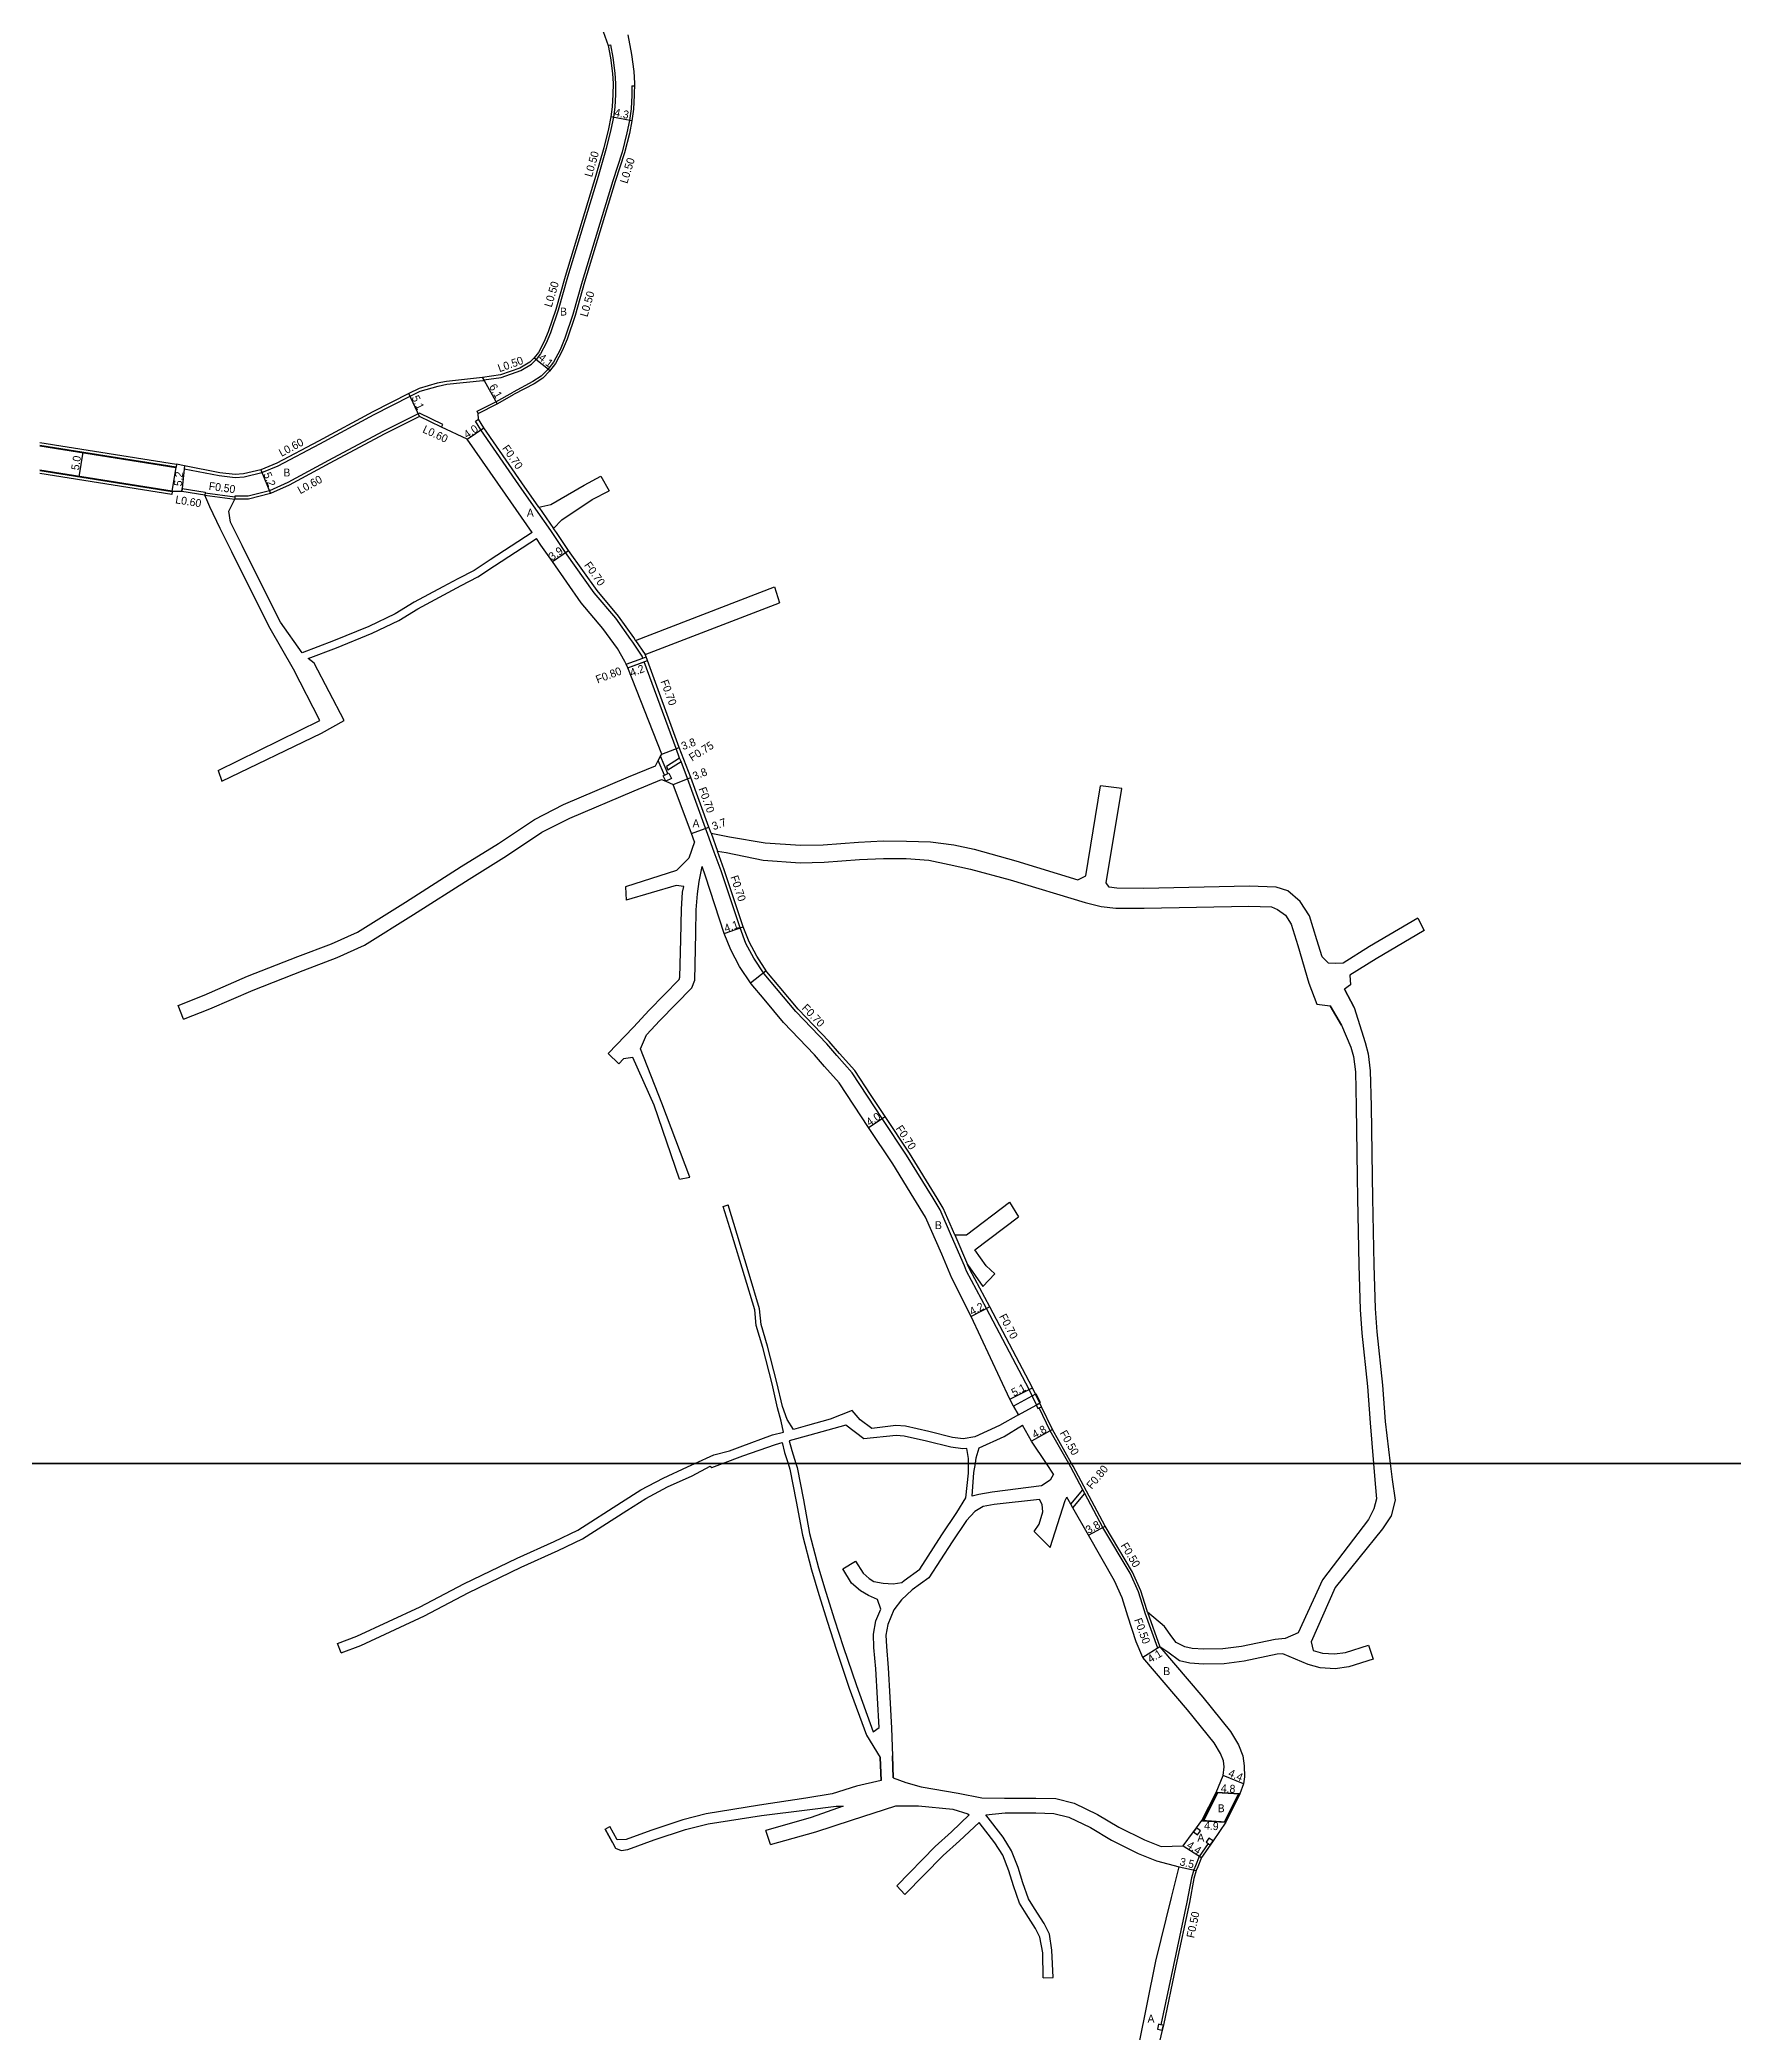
# Model space of a CAD drawing. Header units: metres. Extents: x -24000 to -20800, y -105000 to -102000.
# Drawn here: x -23082.4 to -22741.2, y -103314.6 to -102913.1 of the extents above; entities that cross this region are included whole.
import ezdxf

# ---------------------------------------------------------------- set-up
doc = ezdxf.new("R2010")
doc.units = ezdxf.units.M
doc.header["$LTSCALE"] = 2.5
for name, color, linetype in [('側溝・桝', 7, 'Continuous'), ('図郭', 7, 'Continuous'), ('幅員', 7, 'Continuous'), ('歩道・分離帯・安全施設', 7, 'Continuous'), ('舗装', 7, 'Continuous'), ('道路', 7, 'Continuous')]:
    doc.layers.add(name, color=color, linetype=linetype)
doc.styles.get("Standard").update_dxf_attribs({"font": ''})
doc.styles.get('Standard').set_extended_font_data('@MS PGothic')

msp = doc.modelspace()

# ---------------------------------------------------------------- linework, layer by layer
at = {"layer": '側溝・桝'}
for points in [[(-22967.9, -102914.25), (-22967.41, -102914.15), (-22966.93, -102916.69), (-22966.53, -102919.83), (-22966.42, -102921.94), (-22966.44, -102924.15), (-22966.57, -102926.69), (-22966.85, -102928.7), (-22967.34, -102931.16), (-22968.28, -102935.01)], [(-22963.12, -102922.39), (-22963.14, -102924.25), (-22963.28, -102927.01), (-22963.62, -102929.38), (-22964.12, -102931.87), (-22965.07, -102935.78), (-22966.95, -102941.54)], [(-22968.28, -102935.01), (-22969.91, -102940.64), (-22976.11, -102960.92), (-22977.98, -102967.58), (-22979.51, -102972.15), (-22980.4, -102974.27), (-22981.52, -102976.39), (-22982.41, -102977.53), (-22983.34, -102978.49)], [(-22966.95, -102941.54), (-22973.13, -102961.79), (-22975.02, -102968.49), (-22976.61, -102973.24), (-22977.59, -102975.59), (-22978.91, -102978.08), (-22980.07, -102979.57), (-22981.38, -102980.92), (-22983.09, -102981.99), (-22987.02, -102984.1)], [(-22992.98, -102981.64), (-22989.45, -102981.14), (-22985.49, -102979.73), (-22983.34, -102978.49)], [(-23053.28, -102998.95), (-23053.34, -102999.55), (-23046.25, -103000.94), (-23043.08, -103001.29), (-23041.27, -103001.19), (-23037.69, -103000.33), (-23034.38, -102998.98), (-23026, -102994.51), (-23015.02, -102988.64), (-23007.79, -102984.93), (-23005.77, -102983.95), (-23002.17, -102982.92), (-23000.4, -102982.54), (-22993.17, -102981.77), (-22992.93, -102981.74), (-22992.98, -102981.64), (-22993.25, -102981.17)], [(-22994.06, -102988.4), (-22994.28, -102987.95), (-22990.51, -102986.06), (-22987.02, -102984.1)], [(-23005.89, -102988.34), (-23013.32, -102992.04), (-23024.27, -102997.9), (-23032.43, -103002.35), (-23036.12, -103004), (-23040.42, -103005.07), (-23043.1, -103005.09), (-23043.1, -103005.19)], [(-23001.49, -102991.2), (-23001.23, -102990.66), (-23005.89, -102988.34)], [(-22960.93, -103037.69), (-22961.06, -103037.33), (-22962.94, -103034.51), (-22963.33, -103033.93), (-22966.36, -103029.69), (-22970.69, -103024.53), (-22976.47, -103016.43), (-22978.89, -103012.8), (-22979.45, -103012), (-22982.44, -103007.72), (-22985.89, -103002.79), (-22993.57, -102991.72), (-22994.6, -102989.97), (-22994.03, -102989.56)], [(-23053.8, -103004.12), (-23053.74, -103003.52), (-23049.08, -103004.29), (-23049.1, -103004.39)], [(-23049.1, -103004.39), (-23049.18, -103004.88)], [(-23049.18, -103004.88), (-23043.1, -103005.69)], [(-23049.1, -103004.39), (-23043.1, -103005.19)], [(-23043.1, -103005.19), (-23043.1, -103005.69)], [(-22981.87, -103007.32), (-22978.88, -103011.6)], [(-22962.36, -103034.13), (-22960.44, -103037.01)], [(-22964.28, -103038.96), (-22960.93, -103037.69), (-22960.27, -103037.45)], [(-22963.92, -103039.68), (-22960.64, -103038.44), (-22959.99, -103038.19)], [(-22902.42, -103146.55), (-22907.75, -103137.87), (-22912.66, -103130.49), (-22915.64, -103126), (-22918.74, -103121.26), (-22921.81, -103117.82), (-22923.85, -103115.42), (-22930.1, -103108.93), (-22933.97, -103104.31), (-22936.46, -103101.36), (-22938.56, -103098.15), (-22940.14, -103095.2), (-22941.33, -103092.09), (-22945.15, -103080.58), (-22946.51, -103076.82), (-22947.82, -103073.23), (-22948.26, -103072.01), (-22951.9, -103062), (-22953.21, -103058.56), (-22953.49, -103057.85), (-22954.21, -103055.95), (-22960.64, -103038.44)], [(-22956.54, -103061.3), (-22957.79, -103058.33)], [(-22955.87, -103060.98), (-22957.33, -103057.48)], [(-22953.49, -103057.85), (-22956.15, -103059.57), (-22955.89, -103060.25), (-22953.21, -103058.56)], [(-22947.16, -103072.99), (-22945.86, -103076.58)], [(-22881.56, -103188.15), (-22883.03, -103185.07), (-22891.64, -103168.75), (-22895.66, -103161.23), (-22896.12, -103160.16), (-22898.68, -103154.19), (-22900.99, -103148.86), (-22902.42, -103146.54)], [(-22898.04, -103153.91), (-22895.48, -103159.89)], [(-22875.09, -103200), (-22878.83, -103193.4), (-22881.03, -103188.79)], [(-22859.22, -103229.96), (-22856.7, -103236.94), (-22857.13, -103237.21), (-22859.69, -103230.13), (-22859.84, -103229.67), (-22861.05, -103225.84), (-22862.7, -103222.11), (-22868.21, -103212.87), (-22871.85, -103206.04), (-22872.26, -103205.28), (-22874.66, -103200.77), (-22875.09, -103200)], [(-22874.68, -103208.19), (-22872.26, -103205.28)], [(-22874.26, -103208.94), (-22871.85, -103206.04)], [(-22846.98, -103276.59), (-22848.78, -103279.19), (-22849.56, -103281.06), (-22849.9, -103281.88), (-22850.35, -103283.51), (-22851.26, -103288.37), (-22853.98, -103301.1), (-22856.51, -103313.09)]]:
    msp.add_lwpolyline(points, dxfattribs=at)
at = {"layer": '側溝・桝', "flags": 128}
msp.add_lwpolyline([(-22963.12, -102922.39), (-22962.62, -102922.39)], dxfattribs=at)
at = {"layer": '側溝・桝'}
for points in [[(-22956.81, -103061.43), (-22956.54, -103061.3), (-22955.87, -103060.98), (-22955.64, -103060.87), (-22955.12, -103061.95), (-22956.3, -103062.51)], [(-22881.3, -103188.92), (-22881.03, -103188.79), (-22880.58, -103188.57), (-22880.92, -103187.85), (-22881.56, -103188.15), (-22881.65, -103188.19)], [(-22849.95, -103274.21), (-22849.14, -103274.8), (-22848.55, -103274), (-22849.35, -103273.4)], [(-22847.4, -103276.31), (-22846.98, -103276.59), (-22846.57, -103276.88), (-22846, -103276.06), (-22846.83, -103275.49)], [(-22857.2, -103313.96), (-22856.23, -103314.17), (-22856.02, -103313.19), (-22856.51, -103313.09), (-22857, -103312.99)]]:
    msp.add_lwpolyline(points, close=True, dxfattribs=at)
at = {"layer": '図郭'}
for points in [[(-23200, -103200), (-22400, -103200), (-22400, -102600), (-23200, -102600)], [(-23200, -103800), (-22400, -103800), (-22400, -103200), (-23200, -103200)]]:
    msp.add_lwpolyline(points, close=True, dxfattribs=at)
at = {"layer": '幅員', "flags": 128}
for points in [[(-22963.12, -102929.47), (-22967.34, -102928.61)], [(-22982.79, -102977.21), (-22979.56, -102979.73)]]:
    msp.add_lwpolyline(points, dxfattribs=at)
at = {"layer": '幅員'}
for points in [[(-23005.89, -102989.01), (-23008.06, -102984.39)], [(-22993.25, -102981.17), (-22990.28, -102986.5)], [(-22996.29, -102993.59), (-22992.98, -102991.34)], [(-23074.49, -103001.17), (-23073.71, -102996.23)], [(-23053.28, -102998.95), (-23053.8, -103004.12)], [(-23037.88, -102999.75), (-23035.92, -103004.57)], [(-22979.09, -103018.27), (-22975.9, -103016.04)], [(-22963.92, -103039.68), (-22959.99, -103038.19)], [(-22957.11, -103057.06), (-22953.56, -103055.71)], [(-22954.77, -103063.17), (-22951.25, -103061.75)], [(-22951.08, -103073.03), (-22947.61, -103071.77)], [(-22944.54, -103093.18), (-22940.67, -103091.86)], [(-22915.41, -103132.32), (-22912.08, -103130.11)], [(-22891.02, -103168.42), (-22894.73, -103170.4)], [(-22886.95, -103187.07), (-22882.4, -103184.76)], [(-22878.38, -103193.16), (-22882.59, -103195.47)], [(-22871.1, -103214.46), (-22867.78, -103212.62)], [(-22856.7, -103236.94), (-22860.19, -103239.08)], [(-22839.9, -103264.55), (-22843.98, -103262.89)], [(-22845.38, -103266.28), (-22840.58, -103266.56)], [(-22843.41, -103272.31), (-22848.3, -103271.97)], [(-22852.03, -103277.04), (-22848.34, -103279.43)], [(-22852.84, -103281.26), (-22849.43, -103282.05)]]:
    msp.add_lwpolyline(points, dxfattribs=at)
at = {"layer": '歩道・分離帯・安全施設'}
for points in [[(-23055, -102999.37), (-23082.41, -102995)], [(-23082.41, -102999.76), (-23055.73, -103004)], [(-22880.79, -103187.78), (-22881.65, -103185.98)], [(-22845.12, -103266.44), (-22847.9, -103271.85)], [(-22843.66, -103272.14), (-22840.98, -103266.69)]]:
    msp.add_lwpolyline(points, dxfattribs=at)
at = {"layer": '舗装'}
msp.add_lwpolyline([(-22939.22, -103103.17), (-22936.09, -103100.64)], dxfattribs=at)
at = {"layer": '道路'}
for points in [[(-22960.24, -102846.57), (-22964.07, -102852.85), (-22966.06, -102856.22), (-22972.59, -102867.27), (-22976.73, -102874.16), (-22977.89, -102876.51), (-22979.72, -102880.21), (-22980.77, -102884.51), (-22980.69, -102887.85), (-22980.17, -102890.36), (-22979.69, -102891.72), (-22979.27, -102892.67), (-22978.9, -102893.49), (-22974.53, -102901.57), (-22974.27, -102901.42), (-22969, -102910.38), (-22969.26, -102910.53), (-22967.9, -102914.25)], [(-22963.94, -102912.09), (-22963.18, -102916.09), (-22962.74, -102919.49), (-22962.62, -102921.86), (-22962.64, -102924.26), (-22962.78, -102927.06), (-22963.12, -102929.47), (-22963.63, -102931.98), (-22964.58, -102935.9), (-22966.47, -102941.69)], [(-22967.9, -102914.25), (-22967.42, -102916.77), (-22967.03, -102919.88), (-22966.92, -102921.95), (-22966.94, -102924.13), (-22967.06, -102926.64), (-22967.34, -102928.61), (-22967.83, -102931.05), (-22968.76, -102934.89)], [(-22968.76, -102934.89), (-22970.39, -102940.49), (-22976.59, -102960.78), (-22978.46, -102967.43), (-22979.98, -102971.98), (-22980.85, -102974.05), (-22981.94, -102976.12), (-22982.79, -102977.21), (-22983.65, -102978.1)], [(-22966.47, -102941.69), (-22972.65, -102961.93), (-22974.54, -102968.64), (-22976.14, -102973.42), (-22977.14, -102975.81), (-22978.48, -102978.36), (-22979.69, -102979.9), (-22981.06, -102981.31), (-22982.84, -102982.43), (-22986.81, -102984.55)], [(-22983.65, -102978.1), (-22985.7, -102979.28), (-22989.57, -102980.65), (-22993.25, -102981.17), (-23000.49, -102981.95), (-23002.32, -102982.33), (-23005.98, -102983.38), (-23008.06, -102984.39), (-23015.29, -102988.11), (-23026.28, -102993.98), (-23034.63, -102998.43), (-23037.88, -102999.75), (-23041.35, -103000.59), (-23043.07, -103000.68), (-23046.16, -103000.35), (-23053.28, -102998.95), (-23054.88, -102998.62), (-23054.97, -102999.21), (-23082.42, -102994.84)], [(-22981.87, -103007.32), (-22985.32, -103002.39), (-22992.98, -102991.34), (-22994.03, -102989.56), (-22994.06, -102988.4), (-22990.28, -102986.5), (-22986.81, -102984.55)], [(-23005.89, -102989.01), (-23013.05, -102992.58), (-23023.98, -102998.43), (-23032.16, -103002.89), (-23035.92, -103004.57), (-23040.34, -103005.66), (-23043.1, -103005.69)], [(-22996.29, -102993.59), (-23001.49, -102991.2), (-23005.89, -102989.01)], [(-23082.41, -102994.24), (-23054.88, -102998.62), (-23054.97, -102999.21)], [(-23054.97, -102999.21), (-23082.41, -102994.84)], [(-23055.76, -103004.15), (-23054.97, -102999.21), (-23082.41, -102994.85)], [(-22983.21, -103012.38), (-22988.6, -103004.67), (-22996.29, -102993.59)], [(-23049.18, -103004.88), (-23053.8, -103004.12), (-23055.76, -103004.15), (-23082.42, -102999.91)], [(-23082.41, -102999.91), (-23055.76, -103004.15)], [(-23082.41, -102999.91), (-23055.76, -103004.15)], [(-23055.76, -103004.15), (-23055.85, -103004.74), (-23082.41, -103000.51)], [(-23046.49, -103060.35), (-23025.99, -103050.27), (-23031.31, -103039.91), (-23036, -103031.73), (-23039.83, -103024.18), (-23043.75, -103016.28), (-23046.07, -103011.6), (-23048.14, -103007.21), (-23049.18, -103004.88)], [(-22981.87, -103007.32), (-22979.46, -103006.74), (-22972.76, -103002.86), (-22969.35, -103001.08)], [(-22978.88, -103011.6), (-22977.22, -103009.87), (-22971.12, -103005.75), (-22967.71, -103003.97)], [(-22969.35, -103001.08), (-22967.71, -103003.97)], [(-22983.21, -103012.38), (-22991.67, -103017.92), (-22994.93, -103020.06), (-22998.22, -103021.75), (-23001.22, -103023.36), (-23007.01, -103026.47), (-23010.8, -103028.78), (-23016.09, -103031.31), (-23023.21, -103034.26), (-23029.58, -103036.68), (-23033.91, -103030.44), (-23037.74, -103022.9), (-23041.66, -103014.99), (-23043.97, -103010.32), (-23044.36, -103008.12), (-23043.1, -103005.69)], [(-22962.36, -103034.13), (-22962.75, -103033.54), (-22965.81, -103029.26), (-22970.14, -103024.1), (-22975.9, -103016.04), (-22978.32, -103012.4), (-22978.88, -103011.6)], [(-23045.71, -103062.49), (-23025.68, -103052.86), (-23021.12, -103050.27), (-23027.11, -103038.73), (-23028.36, -103037.82), (-23022.65, -103035.65), (-23015.48, -103032.68), (-23010.09, -103030.1), (-23006.26, -103027.77), (-23001.04, -103024.97), (-22997.53, -103023.08), (-22994.17, -103021.35), (-22990.78, -103019.13), (-22982.35, -103013.61)], [(-22957.11, -103057.06), (-22963.92, -103039.68), (-22964.28, -103038.96), (-22964.56, -103038.41), (-22966.04, -103035.8), (-22968.97, -103031.71), (-22973.31, -103026.54), (-22979.09, -103018.27), (-22981.44, -103014.92), (-22982.35, -103013.61)], [(-22962.36, -103034.13), (-22934.37, -103023.32)], [(-22934.37, -103023.32), (-22933.35, -103026.58)], [(-22960.44, -103037.01), (-22933.35, -103026.58)], [(-22947.16, -103072.99), (-22947.61, -103071.77), (-22951.25, -103061.75), (-22953.56, -103055.71), (-22959.99, -103038.19), (-22960.27, -103037.45), (-22960.44, -103037.01)], [(-23054.57, -103107.7), (-23049.29, -103105.61), (-23040.57, -103101.83), (-23030.42, -103097.83), (-23023.62, -103095.26), (-23018.4, -103092.93), (-23008.75, -103086.87), (-22997.49, -103079.71), (-22990.01, -103075.06), (-22982.75, -103070.22), (-22976.91, -103067.24), (-22963.82, -103061.66), (-22958.37, -103059.42), (-22957.79, -103058.33), (-22957.33, -103057.48), (-22957.11, -103057.06)], [(-23046.49, -103060.35), (-23045.71, -103062.49)], [(-23053.47, -103110.49), (-23048.14, -103108.38), (-23039.42, -103104.6), (-23029.33, -103100.63), (-23022.47, -103098.03), (-23016.98, -103095.58), (-23007.12, -103089.38), (-22995.89, -103082.24), (-22988.39, -103077.58), (-22981.23, -103072.81), (-22975.64, -103069.95), (-22962.67, -103064.43), (-22957.13, -103062.15), (-22956.3, -103062.51), (-22954.77, -103063.17)], [(-22950.5, -103074.7), (-22951.08, -103073.03), (-22954.77, -103063.17)], [(-22947.16, -103072.99), (-22943.47, -103073.71), (-22936.25, -103074.93), (-22929.13, -103075.42), (-22924.57, -103075.33), (-22917.47, -103074.78), (-22912.51, -103074.55), (-22907.78, -103074.58), (-22902.93, -103074.72), (-22898.24, -103075.35), (-22894.14, -103076.23), (-22885.76, -103078.57), (-22873.23, -103082.37), (-22871.63, -103081.56), (-22868.67, -103063.47)], [(-22864.37, -103064), (-22868.67, -103063.47)], [(-22804.75, -103090.12), (-22814.46, -103095.79), (-22819.79, -103099.19), (-22821.37, -103099.26), (-22822.72, -103099.18), (-22824.05, -103097.93), (-22825.08, -103094.5), (-22826.6, -103089.61), (-22828.48, -103086.75), (-22830.96, -103084.59), (-22833.3, -103083.85), (-22838.76, -103083.69), (-22859.93, -103084.13), (-22865.37, -103084.07), (-22866.92, -103083.89), (-22867.56, -103082.99), (-22864.37, -103064)], [(-22950.5, -103074.7), (-22951.67, -103077.99), (-22954.15, -103080.51), (-22964.42, -103083.8)], [(-22901.6, -103146.54), (-22907.16, -103137.49), (-22912.08, -103130.11), (-22915.06, -103125.62), (-22918.19, -103120.83), (-22921.28, -103117.36), (-22923.33, -103114.95), (-22929.58, -103108.46), (-22933.44, -103103.86), (-22935.9, -103100.94), (-22937.96, -103097.79), (-22939.51, -103094.91), (-22940.67, -103091.86), (-22944.49, -103080.35), (-22945.86, -103076.58)], [(-22945.86, -103076.58), (-22944.1, -103076.89), (-22936.66, -103078.41), (-22929.22, -103078.93), (-22924.39, -103078.83), (-22917.26, -103078.27), (-22912.44, -103078.06), (-22907.84, -103078.08), (-22903.28, -103078.43), (-22899.19, -103079.28), (-22894.86, -103080.24), (-22886.86, -103082.42), (-22871.78, -103086.98), (-22868.58, -103087.73), (-22865.62, -103088.07), (-22859.91, -103088.13), (-22838.78, -103087.69), (-22834.21, -103087.82), (-22833, -103088.37), (-22831.44, -103089.53), (-22830.26, -103091.33), (-22828.91, -103095.64), (-22826.7, -103103.19), (-22825.07, -103107.43), (-22822.38, -103107.77), (-22820.13, -103111.66), (-22818.22, -103116.13), (-22817.72, -103118.01), (-22817.31, -103121.08), (-22817.17, -103128.09), (-22816.94, -103142.24), (-22816.87, -103146.54)], [(-22951.46, -103142.28), (-22957.09, -103127.37), (-22961.36, -103116.42), (-22960.14, -103113.6), (-22957.47, -103110.71), (-22951.06, -103104.16), (-22950.44, -103102.62), (-22950.23, -103093.17), (-22950.13, -103088.41), (-22949.91, -103085.21), (-22949.55, -103082.71), (-22948.96, -103079.68)], [(-22906.29, -103146.54), (-22910.53, -103139.65), (-22915.41, -103132.32), (-22918.4, -103127.82), (-22921.37, -103123.27), (-22924.3, -103119.99), (-22926.3, -103117.63), (-22932.55, -103111.13), (-22936.48, -103106.46), (-22939.11, -103103.34), (-22941.4, -103099.83), (-22943.18, -103096.51), (-22944.54, -103093.18), (-22948.28, -103081.62), (-22948.96, -103079.68)], [(-22967.9, -103117.39), (-22962.81, -103112.07), (-22959.64, -103108.64), (-22953.62, -103102.49), (-22953.43, -103102.01), (-22953.26, -103094.44), (-22953.12, -103088.27), (-22952.89, -103084.9), (-22952.65, -103083.76), (-22954.18, -103083.51), (-22964.27, -103086.51)], [(-22964.42, -103083.8), (-22964.27, -103086.51)], [(-22803.46, -103092.61), (-22813.17, -103098.29), (-22818.42, -103101.62), (-22818.28, -103103.53), (-22819.55, -103104.43), (-22817.59, -103108.11), (-22815.36, -103115.2), (-22814.77, -103117.42), (-22814.32, -103120.85), (-22814.17, -103127.98), (-22813.94, -103142.15), (-22813.87, -103146.54)], [(-22804.75, -103090.12), (-22803.46, -103092.61)], [(-22817.59, -103108.11), (-22819.55, -103104.43)], [(-23053.47, -103110.49), (-23054.57, -103107.7)], [(-22820.13, -103111.66), (-22822.38, -103107.77)], [(-22967.9, -103117.39), (-22965.73, -103119.46)], [(-22953.54, -103142.7), (-22958.65, -103127.78), (-22962.94, -103118.21), (-22964.79, -103118.48), (-22965.73, -103119.46)], [(-22953.54, -103142.7), (-22951.46, -103142.28)], [(-22950.4, -103200), (-22946.58, -103198.23), (-22943.43, -103197.46), (-22941.29, -103196.64), (-22934.8, -103194.25), (-22932.59, -103193.66), (-22933.02, -103191.49), (-22933.78, -103188.78), (-22934.88, -103183.94), (-22936.76, -103176.66), (-22938.07, -103172.19), (-22938.37, -103169.04), (-22940.43, -103162.22), (-22943.06, -103153.56), (-22944.69, -103148.2)], [(-22944.69, -103148.2), (-22943.73, -103147.9)], [(-22885.24, -103190.18), (-22889.07, -103192.36), (-22894.01, -103194.65), (-22896.38, -103195.01), (-22898.49, -103194.76), (-22903.28, -103193.57), (-22907.99, -103192.48), (-22909.91, -103192.38), (-22914.78, -103192.96), (-22917.1, -103191.23), (-22918.76, -103189.35), (-22923.16, -103191.05), (-22927.75, -103192.36), (-22930.56, -103193.12), (-22931.83, -103191.12), (-22932.77, -103188.51), (-22933.92, -103183.69), (-22935.8, -103176.39), (-22937.08, -103172.01), (-22937.38, -103168.85), (-22939.49, -103161.86), (-22941.92, -103153.88), (-22943.73, -103147.9)], [(-22885.24, -103190.18), (-22886.21, -103188.43), (-22886.95, -103187.07), (-22894.73, -103170.4), (-22898.65, -103162.65), (-22900.69, -103157.85), (-22903.93, -103150.39), (-22906.29, -103146.54)], [(-22898.04, -103153.91), (-22900.37, -103148.54), (-22901.6, -103146.54)], [(-22898.04, -103153.91), (-22895.67, -103153.91), (-22887, -103147.31)], [(-22887, -103147.31), (-22885.23, -103150.27)], [(-22816.87, -103146.54), (-22816.63, -103160.04), (-22816.34, -103168.94), (-22816.01, -103173.72), (-22814.88, -103184.48), (-22814.33, -103191.78), (-22813.67, -103200)], [(-22813.87, -103146.54), (-22813.64, -103159.95), (-22813.34, -103168.79), (-22813.02, -103173.47), (-22811.89, -103184.22), (-22811.34, -103191.57), (-22810.29, -103200)], [(-22889.99, -103161.78), (-22891.74, -103160.15), (-22894.03, -103156.97), (-22885.23, -103150.27)], [(-22895.48, -103159.89), (-22892.41, -103164.35)], [(-22874.52, -103200), (-22878.38, -103193.16), (-22880.58, -103188.57), (-22880.92, -103187.85), (-22882.4, -103184.76), (-22891.02, -103168.42), (-22895.03, -103160.93), (-22895.48, -103159.89)], [(-22892.41, -103164.35), (-22889.99, -103161.78)], [(-22885.24, -103190.18), (-22886.21, -103188.43)], [(-22880.92, -103187.85), (-22881.79, -103186.04)], [(-22895.27, -103200), (-22895.27, -103198.98), (-22895.62, -103196.97), (-22896.44, -103197.02), (-22898.85, -103196.73), (-22903.73, -103195.52), (-22908.26, -103194.47), (-22909.87, -103194.39), (-22916.36, -103195.04), (-22920.02, -103192.26), (-22927.23, -103194.29), (-22931.4, -103195.41), (-22930.9, -103197.37), (-22930.06, -103200)], [(-22893.9, -103200), (-22893.72, -103198.88), (-22893.16, -103196.82), (-22888.1, -103194.56), (-22884.43, -103192.26)], [(-22879.59, -103200), (-22882.59, -103195.47), (-22884.43, -103192.26)], [(-22944.85, -103200), (-22940.74, -103198.44), (-22934.21, -103196.17), (-22932.85, -103195.8), (-22932.34, -103197.79), (-22931.64, -103200)], [(-23022.43, -103236.27), (-23018.53, -103234.8), (-23005.8, -103228.89), (-22996.98, -103224.27), (-22986.25, -103219.1), (-22978.8, -103215.72), (-22974.01, -103213.46), (-22965.19, -103207.79), (-22961.28, -103205.31), (-22956.81, -103202.93), (-22951.89, -103200.69), (-22950.4, -103200)], [(-23021.72, -103238.14), (-23017.76, -103236.65), (-23004.91, -103230.68), (-22996.08, -103226.06), (-22985.4, -103220.92), (-22977.96, -103217.53), (-22973.04, -103215.21), (-22964.15, -103209.5), (-22960.28, -103207.04), (-22955.92, -103204.73), (-22951, -103202.49), (-22947.37, -103200.51), (-22947.04, -103200.83), (-22944.85, -103200)], [(-22931.64, -103200), (-22931.26, -103201.16), (-22930, -103207.63), (-22928.77, -103214.46), (-22926.93, -103221.45), (-22925.46, -103226.38), (-22923.73, -103231.95), (-22921.92, -103237.4), (-22919.3, -103245.26), (-22915.83, -103254.75), (-22913.12, -103259.24), (-22912.88, -103263.89), (-22917.83, -103265.03), (-22922.77, -103266.56), (-22928.06, -103267.47), (-22937.4, -103268.86), (-22948.16, -103270.62), (-22952.88, -103271.81), (-22959.29, -103273.94), (-22964.28, -103275.77), (-22966.06, -103275.87), (-22967.57, -103273.18)], [(-22930.06, -103200), (-22929.81, -103200.78), (-22928.53, -103207.34), (-22927.31, -103214.13), (-22925.49, -103221.05), (-22924.03, -103225.93), (-22922.3, -103231.49), (-22920.51, -103236.9), (-22917.88, -103244.76), (-22914.48, -103254.07), (-22913.29, -103253.21), (-22913.64, -103247.27), (-22913.97, -103241.35), (-22914.34, -103237.06), (-22914.44, -103234.41), (-22913.94, -103231.74), (-22912.96, -103229.39), (-22913.64, -103227.4), (-22915.42, -103226.62), (-22917.07, -103225.64), (-22918.86, -103224.1), (-22920.61, -103221.22)], [(-22918.05, -103219.66), (-22916.54, -103222.13), (-22915.31, -103223.2), (-22914.33, -103223.78), (-22912.51, -103224.15), (-22910.44, -103224.22), (-22908.71, -103223.98), (-22908.25, -103223.55), (-22905.12, -103221.29), (-22900.67, -103214.39), (-22897.65, -103209.91), (-22895.81, -103206.93), (-22895.27, -103201.97), (-22895.27, -103200)], [(-22878.19, -103202.12), (-22878.85, -103203.38), (-22880.55, -103204.49), (-22890.5, -103205.76), (-22893.19, -103206.27), (-22894.57, -103206.62), (-22894.2, -103201.82), (-22893.9, -103200)], [(-22878.19, -103202.12), (-22879.59, -103200)], [(-22859.22, -103229.96), (-22859.36, -103229.52), (-22860.58, -103225.66), (-22862.26, -103221.87), (-22867.78, -103212.62), (-22874.22, -103200.52), (-22874.52, -103200)], [(-22813.67, -103200), (-22813.34, -103204.08), (-22813.1, -103207.1), (-22813.58, -103209.17), (-22814.67, -103211.3), (-22823.97, -103223.42), (-22828.89, -103234.14), (-22831.46, -103235.29), (-22833.52, -103235.45), (-22840.28, -103236.88), (-22844.02, -103237.36), (-22847.86, -103237.44), (-22850.24, -103237.29), (-22851.71, -103236.96), (-22853.42, -103236.06), (-22854.29, -103234.95), (-22855.79, -103232.85), (-22859.22, -103229.96)], [(-22810.29, -103200), (-22809.89, -103203.25), (-22809.28, -103207.38), (-22810.12, -103210.58), (-22811.88, -103213.18), (-22821.38, -103224.98), (-22826.26, -103235.93), (-22825.84, -103237.67), (-22823.93, -103238.2), (-22821.51, -103238.39), (-22819.33, -103238.06), (-22814.68, -103236.59)], [(-22882.08, -103213.73), (-22881.06, -103212.2), (-22880.34, -103209.76), (-22880.44, -103208.29), (-22881, -103207.24), (-22890.13, -103208.24), (-22892.3, -103208.65), (-22894.02, -103209.65), (-22895.68, -103211.46), (-22898.58, -103215.76), (-22903.28, -103223.04), (-22906.66, -103225.49), (-22908.8, -103227.47), (-22910.3, -103229.48), (-22911.53, -103232.45), (-22911.93, -103234.6), (-22911.84, -103236.9), (-22911.47, -103241.17), (-22911.15, -103247.09), (-22910.78, -103253.34), (-22910.59, -103258.89), (-22910.44, -103263.34), (-22907.91, -103264.31), (-22904.81, -103265.16), (-22897.35, -103266.43), (-22892.6, -103267.36), (-22888.06, -103267.43), (-22881.71, -103267.41), (-22877.66, -103267.52), (-22874.01, -103268.47), (-22869.3, -103270.73), (-22865, -103273.28), (-22859.85, -103275.86), (-22856.46, -103277.2), (-22852.03, -103277.04)], [(-22878.81, -103216.9), (-22875.84, -103207.49), (-22875.48, -103206.81)], [(-22852.03, -103277.04), (-22849.95, -103274.21), (-22849.35, -103273.4), (-22848.3, -103271.97), (-22848.14, -103271.98), (-22845.21, -103266.29), (-22845.38, -103266.28), (-22843.98, -103262.89), (-22843.76, -103261.15), (-22843.93, -103259.9), (-22844.49, -103258.44), (-22845.76, -103256.29), (-22851.18, -103249.64), (-22860.19, -103239.08), (-22861.47, -103235.91), (-22863.17, -103230.74), (-22864.33, -103227.08), (-22865.84, -103223.66), (-22871.1, -103214.46), (-22874.26, -103208.94), (-22874.68, -103208.19), (-22875.48, -103206.81)], [(-22882.08, -103213.73), (-22878.81, -103216.9)], [(-22920.61, -103221.22), (-22918.05, -103219.66)], [(-23021.72, -103238.14), (-23022.43, -103236.27)], [(-22856.7, -103236.94), (-22848.09, -103247.09), (-22842.47, -103253.99), (-22840.87, -103256.7), (-22840.03, -103258.91), (-22839.76, -103260.9), (-22839.68, -103263.11), (-22839.9, -103264.55), (-22840.58, -103266.56), (-22840.75, -103266.55), (-22843.57, -103272.3), (-22843.41, -103272.31), (-22846, -103276.06), (-22846.57, -103276.88), (-22848.34, -103279.43), (-22849.1, -103281.25), (-22849.43, -103282.05), (-22849.87, -103283.62), (-22850.77, -103288.46), (-22853.49, -103301.21), (-22856.02, -103313.19), (-22856.23, -103314.17), (-22857.02, -103317.36)], [(-22813.77, -103239.45), (-22818.65, -103240.99), (-22821.4, -103241.41), (-22824.45, -103241.16), (-22826.83, -103240.51), (-22831.96, -103238.34), (-22833.09, -103238.43), (-22839.77, -103239.84), (-22843.8, -103240.36), (-22847.92, -103240.45), (-22850.68, -103240.27), (-22852.75, -103239.8), (-22855.11, -103238), (-22856.7, -103236.94)], [(-22814.68, -103236.59), (-22813.77, -103239.45)], [(-22912.88, -103263.89), (-22913.12, -103259.24)], [(-22910.44, -103263.34), (-22910.59, -103258.89)], [(-22968.5, -103273.7), (-22966.99, -103276.4), (-22966.4, -103277.53), (-22965.28, -103277.98), (-22963.92, -103277.77), (-22958.64, -103275.83), (-22952.32, -103273.73), (-22947.76, -103272.59), (-22936.98, -103270.96), (-22927.82, -103269.76), (-22921.98, -103269.07), (-22920.53, -103269.04), (-22926.98, -103271.36), (-22936.15, -103273.97)], [(-22935.21, -103276.81), (-22926.04, -103274.2), (-22918.89, -103271.87), (-22909.93, -103269.02), (-22905.35, -103269), (-22898.44, -103269.66), (-22895.39, -103270.57), (-22895.12, -103270.78), (-22898.71, -103274.22), (-22902.01, -103277.19), (-22909.72, -103285.08)], [(-22968.5, -103273.7), (-22967.57, -103273.18)], [(-22966.99, -103276.4), (-22968.5, -103273.7)], [(-22966.06, -103275.87), (-22967.57, -103273.18)], [(-22935.21, -103276.81), (-22936.15, -103273.97)], [(-22880.26, -103303.68), (-22880.3, -103298.58), (-22880.89, -103295.43), (-22881.76, -103293.68), (-22883.67, -103290.76), (-22885.03, -103288.59), (-22886.21, -103285.12), (-22887.17, -103282.1), (-22888.4, -103278.94), (-22889.97, -103276.42), (-22893.13, -103272.33), (-22897.09, -103276.01), (-22900.39, -103278.98), (-22908.1, -103286.87)], [(-22878.26, -103303.6), (-22878.49, -103298.07), (-22878.96, -103294.83), (-22880.03, -103292.68), (-22881.97, -103289.7), (-22883.21, -103287.73), (-22884.31, -103284.5), (-22885.28, -103281.44), (-22886.61, -103278.04), (-22888.32, -103275.28), (-22891.79, -103270.8), (-22887.91, -103270.43), (-22881.74, -103270.41), (-22878.09, -103270.51), (-22875.04, -103271.3), (-22870.72, -103273.38), (-22866.44, -103275.91), (-22861.07, -103278.6), (-22857.38, -103280.06), (-22852.84, -103281.26)], [(-22917.71, -103400.58), (-22911.54, -103390.28), (-22908.4, -103385.73), (-22907.12, -103384.13), (-22905.26, -103380.64), (-22904.53, -103379.95), (-22898.38, -103376.25), (-22894.95, -103374.27), (-22893.15, -103373.11), (-22888.63, -103370.79), (-22883.13, -103367.99), (-22878.98, -103365.47), (-22873.39, -103361.05), (-22872.97, -103360.15), (-22871.66, -103357.27), (-22870.41, -103353.4), (-22869.69, -103351.65), (-22866.75, -103339.07), (-22861.48, -103319.15), (-22860.98, -103317.29), (-22857.56, -103300.27), (-22854.35, -103287.47), (-22852.84, -103281.26)], [(-22909.72, -103285.08), (-22908.1, -103286.87)], [(-22880.26, -103303.68), (-22878.26, -103303.6)]]:
    msp.add_lwpolyline(points, dxfattribs=at)
for points in [[(-22886.21, -103188.43), (-22885.24, -103190.18), (-22880.92, -103187.85), (-22881.79, -103186.04)], [(-22848.14, -103271.98), (-22848.3, -103271.97), (-22845.38, -103266.28), (-22845.21, -103266.29)], [(-22848.14, -103271.98), (-22843.57, -103272.3), (-22840.75, -103266.55), (-22845.21, -103266.29)], [(-22840.75, -103266.55), (-22840.58, -103266.56), (-22843.41, -103272.31), (-22843.57, -103272.3)]]:
    msp.add_lwpolyline(points, close=True, dxfattribs=at)

# ---------------------------------------------------------------- texts
at = {"layer": '側溝・桝'}
for s, rotation, p in [('L0.50', 73.9954, (-22971.16, -102940.88)), ('L0.50', 72.6639, (-22964.05, -102942.2)), ('L0.50', 73.451, (-22979.29, -102967.12)), ('L0.50', 73.45, (-22972.09, -102969.08)), ('L0.50', 19.5398, (-22989.79, -102980.11)), ('L0.60', 335.2815, (-23005.42, -102992.18)), ('L0.60', 28.0572, (-23033.72, -102997.17)), ('F0.70', 304.7534, (-22989.34, -102995.44)), ('L0.60', 28.6347, (-23029.94, -103004.71)), ('L0.60', 350.7007, (-23055.2, -103006.5)), ('F0.50', 352.3778, (-23048.45, -103003.79)), ('F0.70', 305.5292, (-22972.81, -103018.99)), ('F0.80', 20.7628, (-22970.03, -103042.83)), ('F0.70', 290.1749, (-22957.38, -103042.4)), ('F0.75', 32.253, (-22950.98, -103058.58)), ('F0.70', 289.9754, (-22949.72, -103064.04)), ('F0.70', 288.3649, (-22943.28, -103081.8)), ('F0.70', 313.8979, (-22928.99, -103108.35)), ('F0.70', 303.6212, (-22910.03, -103132.5)), ('F0.70', 297.8205, (-22889.16, -103170.36)), ('F0.50', 299.4869, (-22876.96, -103193.86)), ('F0.80', 50.2574, (-22870.45, -103205.3)), ('F0.50', 300.8014, (-22864.69, -103216.53)), ('F0.50', 289.8542, (-22861.93, -103231.49)), ('F0.50', 77.9759, (-22849.83, -103295.73))]:
    msp.add_text(s, height=1.6, rotation=rotation, dxfattribs=at).set_placement(p)
at = {"layer": '幅員'}
for s, rotation, p in [('4.3', 348.5377, (-22966.75, -102928.48)), ('4.1', 322.0099, (-22982.07, -102977.45)), ('5.1', 295.1695, (-23007.56, -102985.21)), ('6.1', 299.1359, (-22991.95, -102983)), ('4.0', 34.2197, (-22996.33, -102993.52)), ('5.0', 80.9569, (-23074.55, -102999.94)), ('5.2', 84.2067, (-23053.8, -103003.12)), ('5.2', 292.1038, (-23037.41, -103000.64)), ('3.9', 34.9573, (-22979.2, -103018.12)), ('4.2', 20.7628, (-22963.15, -103041.48)), ('3.8', 20.9093, (-22952.8, -103056.27)), ('3.8', 21.8176, (-22950.48, -103062.31)), ('3.7', 19.9754, (-22946.64, -103072.41)), ('4.1', 18.8998, (-22944.21, -103092.99)), ('4.0', 33.6216, (-22915.24, -103132.09)), ('4.2', 28.1454, (-22894.57, -103170.23)), ('5.1', 26.8977, (-22886.15, -103186.55)), ('4.8', 28.7161, (-22881.94, -103195)), ('3.8', 28.994, (-22871.12, -103214.23)), ('4.1', 31.5222, (-22858.59, -103240.26)), ('4.4', 337.8463, (-22843.08, -103262.98)), ('4.8', 356.5759, (-22844.47, -103266.21)), ('4.9', 356.0742, (-22847.85, -103273.72)), ('4.4', 327.1013, (-22851.48, -103277.29)), ('3.5', 346.9311, (-22852.85, -103280.94))]:
    msp.add_text(s, height=1.6, rotation=rotation, dxfattribs=at).set_placement(p)
at = {"layer": '舗装'}
for s, p in [('B', (-22977.6, -102968.68)), ('B', (-23033.33, -103001.11)), ('A', (-22984.28, -103009.22)), ('A', (-22950.9, -103071.81)), ('B', (-22902.05, -103152.78)), ('B', (-22856.04, -103242.64)), ('B', (-22845.07, -103270.28)), ('A', (-22849.17, -103276.19)), ('A', (-22859.21, -103312.67))]:
    msp.add_text(s, height=1.6, dxfattribs=at).set_placement(p)

doc.saveas('drawing.dxf')
